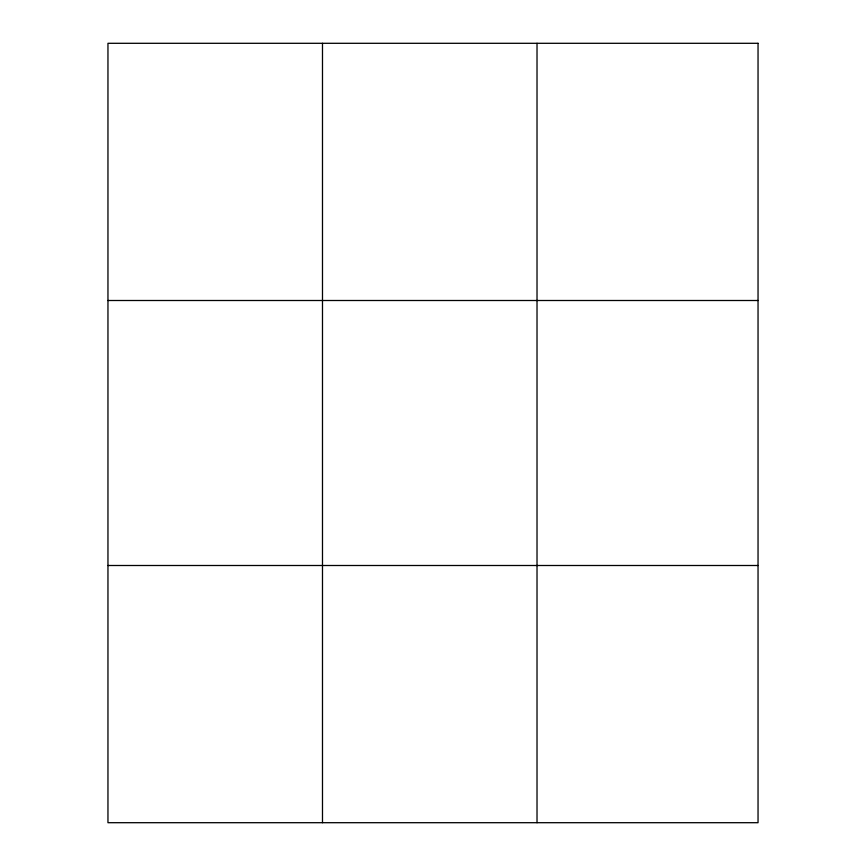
<?xml version="1.0" encoding="UTF-8"?>
<svg xmlns="http://www.w3.org/2000/svg" width="866" height="866" viewBox="0 0 866 866"><rect width="100%" height="100%" fill="white"/><g stroke="black" fill="none" stroke-linecap="round" stroke-linejoin="round"><path stroke-width="1.3" d="M322.488 822.7L322.488 43.3M537.017 822.7L537.017 43.3M107.958 300.502L758.042 300.502M107.958 565.498L758.042 565.498M758.042 43.3L758.042 822.7L107.958 822.7L107.958 43.3L758.042 43.3"/></g></svg>
